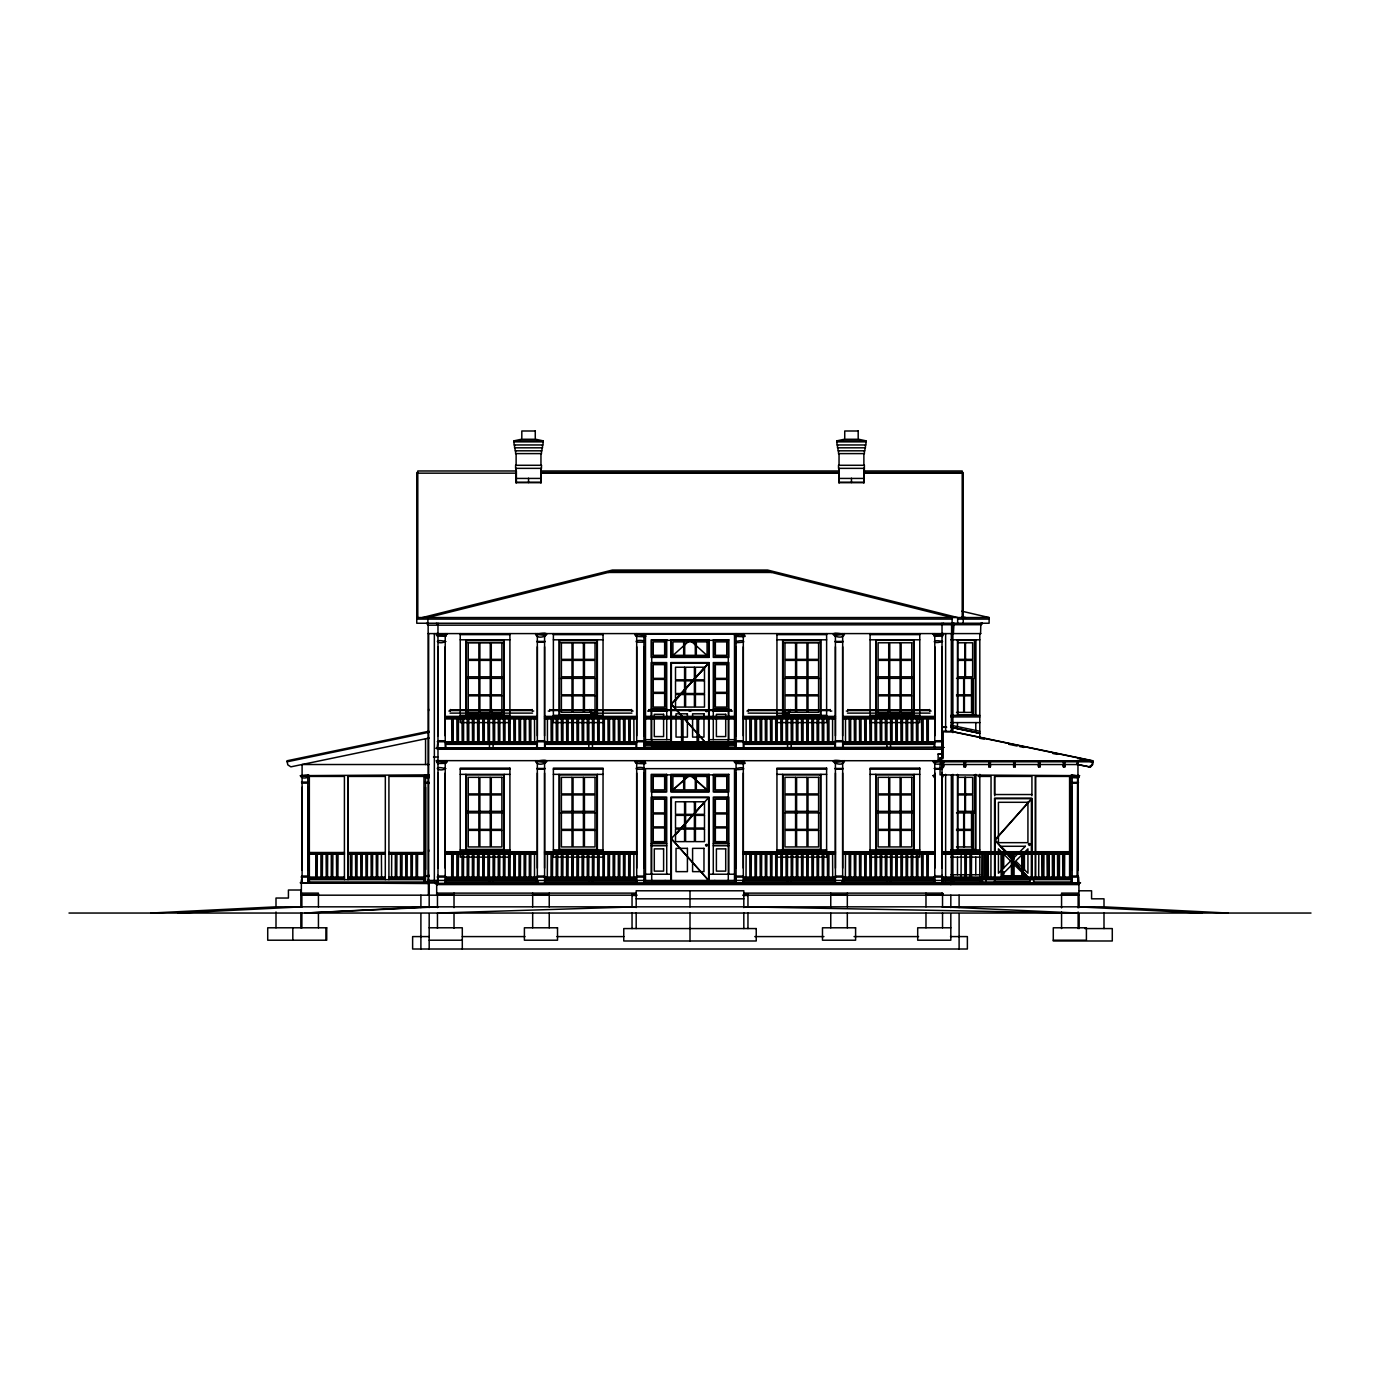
<?xml version="1.0" encoding="UTF-8"?>
<svg xmlns="http://www.w3.org/2000/svg" width="1380" height="1380" viewBox="0 0 1380 1380"><rect width="100%" height="100%" fill="white"/><g stroke="black" fill="none" stroke-linecap="round" stroke-linejoin="round"><path stroke-width="1.5" d="M942.023 761.795L942.023 766.849L943.575 766.849L943.575 760.829M965.552 760.829L965.552 766.849L963.999 766.849L963.999 760.829M990.392 760.829L990.392 766.849L988.839 766.849L988.839 760.829M994.549 881.993L994.549 798.158L1031.809 798.158L1031.809 877.697M994.808 881.993L994.808 798.675L1031.619 798.675L1031.55 879.353M1015.231 764.555L1015.231 766.849L1013.679 766.849L1013.679 760.829M1015.231 766.849L1015.231 760.829M1031.55 877.732L1031.55 798.675L994.721 840.075L1030.205 879.888M1040.072 760.829L1040.072 766.849L1038.519 766.849L1038.519 760.829M1038.519 766.849L1038.519 764.555M1064.912 760.829L1064.912 766.849L1063.359 766.849L1063.359 760.829M307.913 876.041L308.568 882.769L308.568 877.076L301.34 877.076L302.013 876.041L301.34 882.769L301.978 876.041L307.913 876.041L307.792 882.769L307.792 774.87M1071.415 882.769L1072.053 876.041L1071.398 882.769L1072.053 876.041L1077.987 876.041L1077.866 882.769L1077.97 760.639M426.558 623.243L428.145 625.347M437.719 636.473L436.287 634.852M934.398 636.301L942.454 636.111M934.519 636.473L932.966 633.593M934.381 777.751L933.225 775.646M427.886 625.175L981.352 624.709M1076.59 764.227L1090.424 767.056L1092.494 764.865L1092.822 760.76L950.82 731.176M300.512 775.888C319.28 772.507 303.497 781.787 300.581 776.129M436.425 761.415L437.598 763.519L445.602 763.33M535.664 634.369C538.821 642.58 558.797 629.539 535.664 634.369L535.526 633.593M535.664 761.415C538.821 769.626 558.797 756.585 535.664 761.415L535.526 760.639M933.087 761.415C936.244 769.626 956.237 756.585 933.087 761.415L932.966 760.639M1077.78 760.811L1077.021 764.486L1090.424 767.056M446.913 761.898L445.481 763.519M943.834 774.87L942.281 777.751L942.143 776.63M953.77 624.139L953.873 623.243M953.58 624.312L953.321 633.593L953.666 623.243M446.689 762.122L447.034 760.639M942.281 636.473L943.575 634.369M445.516 636.111L447.034 633.593M301.375 877.076L302.013 876.041L302.099 882.769L302.099 764.52L429.18 764.52M437.201 747.46L437.978 740.715L445.257 740.767L445.999 747.46M424.781 882.01L424.781 876.317L429.18 875.282M437.978 875.282L437.201 884.666M736.058 740.715L735.281 747.443M735.281 882.769L736.058 876.041M934.778 875.282L934.001 883.028M934.001 877.076L934.778 876.041L942.057 876.093L942.799 877.076M743.579 642.062C745.045 638.026 724.31 644.184 743.303 642.166M743.579 769.109C745.045 765.072 724.31 771.23 743.303 769.212M1031.619 798.899L995.118 840.075L1030.222 879.664M704.335 667.92L675.665 700.091L705.784 666.488M675.648 834.469L704.18 802.453L675.665 834.641M982.129 624.139L982.388 623.243M671.37 704.266L708.457 745.89L671.37 704.059L708.63 663.09L671.37 663.09L671.37 746.666M671.543 704.059L708.63 663.297M671.37 881.216L671.37 797.64L708.63 797.64L671.37 838.609L708.63 880.44L671.37 838.816M1089.32 767.056L1092.581 764.21M445.223 646.789L445.223 735.799M307.792 787.29L307.792 870.349M302.099 870.349L302.099 787.29M437.978 735.799L437.978 646.789M544.582 646.789L544.582 735.799M445.223 773.059L445.223 868.141M537.337 735.799L537.337 646.789M643.943 646.789L643.943 735.799M425.558 869.573L425.558 787.29M437.978 868.141L437.978 773.059M544.582 773.059L544.582 868.141M636.698 735.799L636.698 646.789M743.303 646.789L743.303 735.799M537.337 868.141L537.337 773.059M643.943 773.059L643.943 868.141M736.058 735.799L736.058 646.789M842.663 646.789L842.663 735.799M636.698 868.141L636.698 773.059M743.303 773.059L743.303 868.141M835.418 735.799L835.418 646.789M942.023 646.789L942.023 735.799M736.058 868.141L736.058 773.059M842.663 773.059L842.663 868.141M934.778 735.799L934.778 646.789M835.418 868.141L835.418 773.059M942.023 773.059L942.023 868.141M934.778 868.141L934.778 773.059M1077.866 787.29L1077.866 870.349M1002.518 874.264L1013.179 863.604L1025.357 875.783L1003.019 875.783M1021.838 854.945L1015.732 861.034L1027.928 873.23L1027.928 848.855L1024.874 851.891M1072.174 870.349L1072.174 787.29M436.822 634.369L437.978 635.352L446.395 634.369M308.827 775.646L307.792 776.63L301.064 775.646M536.182 634.369L544.721 635.352L545.755 634.369M437.978 762.398L436.943 761.415L445.361 762.398L446.395 761.415M645.116 634.369L644.081 635.352L635.542 634.369M536.182 761.415L544.721 762.398L545.755 761.415M734.885 634.369L735.92 635.352L744.458 634.369M645.116 761.415L644.081 762.398L635.542 761.415M843.818 634.369L835.28 635.352L834.245 634.369M734.885 761.415L735.92 762.398L744.458 761.415M933.605 634.369L934.778 635.352L943.178 634.369M980.835 624.226L981.87 623.243M843.818 761.415L835.28 762.398L834.245 761.415M933.605 761.415L934.64 762.398L943.178 761.415M1078.901 775.646L1072.174 776.63L1071.139 775.646M671.37 656.88L690 640.148L708.63 656.88L671.37 656.88L671.37 640.32M644.15 642.114C646.702 639.923 633.782 639.63 636.491 642.114M644.15 769.16C646.702 766.97 633.782 766.676 636.491 769.16M1089.13 766.849L1092.201 764.848L1092.822 761.795L940.073 761.795L940.073 757.672M943.109 624.26L943.61 623.243M942.143 783.426L942.023 782.408M422.349 617.55L612.409 570.043L767.591 570.043L957.651 617.55L957.651 623.243M535.785 439.271L543.03 440.824L543.03 444.964L514.05 444.964L514.05 440.824L521.295 439.271M858.705 439.271L865.95 440.824L865.95 444.964L836.97 444.964L836.97 440.824L844.215 439.271M428.973 731.21L286.954 760.794L287.799 764.848L290.87 766.849L429.18 738.024M287.178 761.795L429.18 732.211M451.691 742.561L453.244 742.561M456.866 742.561L458.419 742.561M462.041 742.561L463.594 742.561M467.216 742.561L468.769 742.561M472.391 742.561L473.944 742.561M477.566 742.561L479.119 742.561M482.741 742.561L484.294 742.561M487.916 742.561L489.469 742.561M493.091 742.561L494.644 742.561M498.266 742.561L499.819 742.561M503.441 742.561L504.994 742.561M508.616 742.561L510.169 742.561M513.791 742.561L515.344 742.561M518.966 742.561L520.519 742.561M524.141 742.561L525.694 742.561M529.316 742.561L530.869 742.561M534.491 742.561L536.044 742.82L534.629 742.837L534.491 718.463M551.051 742.561L552.604 742.561M556.226 742.561L557.779 742.561M561.401 742.561L562.954 742.561M566.576 742.561L568.129 742.561M571.751 742.561L573.304 742.561M576.926 742.561L578.479 742.561M582.101 742.561L583.654 742.561M587.276 742.561L588.829 742.561M592.451 742.561L594.004 742.561M597.626 742.561L599.179 742.561M602.801 742.561L604.354 742.561M607.976 742.561L609.529 742.561M613.151 742.561L614.704 742.561M618.326 742.561L619.879 742.561M623.501 742.561L625.054 742.561M628.676 742.561L630.229 742.561M633.851 742.561L635.404 742.82L633.989 742.837L633.851 718.463M681.461 742.561L683.014 742.561M696.986 742.561L698.539 742.561M708.889 742.82L707.336 742.82L708.889 742.561M749.771 742.561L751.324 742.561M754.946 742.561L756.499 742.561M760.121 742.561L761.674 742.561M765.296 742.561L766.849 742.561M770.471 742.561L772.024 742.561M775.646 742.561L777.199 742.561M780.821 742.561L782.374 742.561M785.996 742.561L787.549 742.561M791.171 742.561L792.724 742.561M796.346 742.561L797.899 742.561M801.521 742.561L803.074 742.561M806.696 742.561L808.249 742.561M811.871 742.561L813.424 742.561M817.046 742.561L818.599 742.561M822.221 742.561L823.774 742.561M827.396 742.561L828.949 742.561M832.571 742.561L834.124 742.82L832.571 742.82L832.571 718.463M849.131 742.561L850.684 742.561M854.306 742.561L855.859 742.561M859.481 742.561L861.034 742.561M864.656 742.561L866.209 742.561M869.831 742.561L871.384 742.561M875.006 742.561L876.559 742.561M880.181 742.561L881.734 742.561M885.356 742.561L886.909 742.561M890.531 742.561L892.084 742.561M895.706 742.561L897.259 742.561M900.881 742.561L902.434 742.561M906.056 742.561L907.609 742.561M911.231 742.561L912.784 742.561M916.406 742.561L917.959 742.561M921.581 742.561L923.134 742.561M926.756 742.561L928.309 742.561M317.176 878.163L317.314 853.789M322.351 878.163L322.489 853.789M327.526 878.163L327.664 853.789M332.701 878.163L332.856 853.789M337.876 878.163L338.031 853.789M351.779 878.163L351.952 853.789M356.954 878.163L357.092 853.789M362.129 878.163L362.267 853.789M367.304 878.163L367.477 853.789M372.479 878.163L372.617 853.789M377.654 878.163L377.792 853.789M391.575 878.163L391.696 853.789M396.75 878.163L396.905 853.789M401.925 878.163L402.08 853.789M407.1 878.163L407.221 853.789M412.275 878.163L412.396 853.789M417.45 878.163L417.605 853.789M447.948 878.163L446.654 878.163M451.691 877.887L453.244 877.887M453.123 878.163L453.244 853.789M456.866 877.887L458.419 877.887M458.298 878.163L458.419 853.789M462.041 877.887L463.594 877.887M463.473 878.163L463.594 853.789M467.216 877.887L468.769 877.887M468.648 878.163L468.769 853.789M472.391 877.887L473.944 877.887M473.823 878.163L473.944 853.789M477.566 877.887L479.119 877.887M478.998 878.163L479.119 853.789M482.741 877.887L484.294 877.887M484.173 878.163L484.294 853.789M487.916 877.887L489.469 877.887M489.348 878.163L489.469 853.789M493.091 877.887L494.644 877.887M494.523 878.163L494.644 853.789M498.266 877.887L499.819 877.887M499.698 878.163L499.819 853.789M503.441 877.887L504.994 877.887M504.873 878.163L504.994 853.789M508.616 877.887L510.169 877.887M510.048 878.163L510.169 853.789M513.791 877.887L515.344 877.887M515.223 878.163L515.344 853.789M518.966 877.887L520.519 877.887M520.398 878.163L520.519 853.789M524.141 877.887L525.694 877.887M525.573 878.163L525.694 853.789M529.316 877.887L530.869 877.887M530.748 878.163L530.869 853.789M534.491 877.887L535.923 878.163M547.308 878.163L547.429 853.789M551.051 877.887L552.604 877.887M552.483 878.163L552.604 853.789M556.226 877.887L557.779 877.887M557.658 878.163L557.779 853.789M561.401 877.887L562.954 877.887M562.833 878.163L562.954 853.789M566.576 877.887L568.129 877.887M568.008 878.163L568.129 853.789M571.751 877.887L573.304 877.887M573.183 878.163L573.304 853.789M576.926 877.887L578.479 877.887M578.358 878.163L578.479 853.789M582.101 877.887L583.654 877.887M583.533 878.163L583.654 853.789M587.276 877.887L588.829 877.887M588.708 878.163L588.829 853.789M592.451 877.887L594.004 877.887M593.883 878.163L594.004 853.789M597.626 877.887L599.179 877.887M599.058 878.163L599.179 853.789M602.801 877.887L604.354 877.887M604.233 878.163L604.354 853.789M607.976 877.887L609.529 877.887M609.408 878.163L609.529 853.789M613.151 877.887L614.704 877.887M614.583 878.163L614.704 853.789M618.326 877.887L619.879 877.887M619.758 878.163L619.879 853.789M623.501 877.887L625.054 877.887M624.933 878.163L625.054 853.789M628.676 877.887L630.229 877.887M630.108 878.163L630.229 853.789M633.851 877.887L635.283 878.163M746.011 878.163L746.149 853.789M749.771 877.887L751.324 877.887M751.186 878.163L751.324 853.789M754.946 877.887L756.499 877.887M756.361 878.163L756.499 853.789M760.121 877.887L761.674 877.887M761.536 878.163L761.674 853.789M765.296 877.887L766.849 877.887M766.711 878.163L766.849 853.789M770.471 877.887L772.024 877.887M771.886 878.163L772.024 853.789M775.646 877.887L777.199 877.887M777.061 878.163L777.199 853.789M780.821 877.887L782.374 877.887M782.236 878.163L782.374 853.789M785.996 877.887L787.549 877.887M787.411 878.163L787.549 853.789M791.171 877.887L792.724 877.887M792.586 878.163L792.724 853.789M796.346 877.887L797.899 877.887M797.761 878.163L797.899 853.789M801.521 877.887L803.074 877.887M802.936 878.163L803.074 853.789M806.696 877.887L808.249 877.887M808.111 878.163L808.249 853.789M811.871 877.887L813.424 877.887M813.286 878.163L813.424 853.789M817.046 877.887L818.599 877.887M818.461 878.163L818.599 853.789M822.221 877.887L823.774 877.887M823.636 878.163L823.774 853.789M827.396 877.887L828.949 877.887M828.811 878.163L828.949 853.789M832.571 877.887L834.124 878.146M845.371 878.163L845.509 853.789M849.131 877.887L850.684 877.887M850.546 878.163L850.684 853.789M854.306 877.887L855.859 877.887M855.721 878.163L855.859 853.789M859.481 877.887L861.034 877.887M860.896 878.163L861.034 853.789M864.656 877.887L866.209 877.887M866.071 878.163L866.209 853.789M869.831 877.887L871.384 877.887M871.246 878.163L871.384 853.789M875.006 877.887L876.559 877.887M876.421 878.163L876.559 853.789M880.181 877.887L881.734 877.887M881.596 878.163L881.734 853.789M885.356 877.887L886.909 877.887M886.771 878.163L886.909 853.789M890.531 877.887L892.084 877.887M891.946 878.163L892.084 853.789M895.706 877.887L897.259 877.887M897.121 878.163L897.259 853.789M900.881 877.887L902.434 877.887M902.296 878.163L902.434 853.789M906.056 877.887L907.609 877.887M907.471 878.163L907.609 853.789M911.231 877.887L912.784 877.887M912.646 878.163L912.784 853.789M916.406 877.887L917.959 877.887M917.821 878.163L917.959 853.789M921.581 877.887L923.134 877.887M922.996 878.163L923.134 853.789M926.756 877.887L928.309 877.887M928.171 878.163L928.309 853.789M933.346 878.163L932.052 878.163M961.049 878.163L961.17 853.789M966.224 878.163L966.345 853.789M971.399 878.163L971.52 853.789M981.749 878.163L981.87 853.789M986.924 878.163L987.045 853.789M1002.449 878.163L1002.57 853.789M1012.799 878.163L1012.92 853.789M1023.149 878.163L1023.27 853.789M1038.674 878.163L1038.795 853.789M1043.849 878.163L1043.97 853.789M1048.559 878.163L1048.697 853.789M1049.024 878.163L1049.145 853.789M1053.734 878.163L1053.872 853.789M1054.199 878.163L1054.32 853.789M1059.374 878.163L1059.495 853.789M1064.549 878.163L1064.67 853.789M151.024 913.043L276.259 906.833L301.099 906.833M177.934 913.043L302.134 906.833M429.18 906.833L304.98 913.043L437.978 906.833M437.978 913.043L636.18 906.833M514.05 440.824L543.03 440.824M836.97 440.824L865.95 440.824M514.05 441.859L543.03 441.859M836.97 441.859L865.95 441.859M864.398 468.355L838.523 468.355L838.523 465.284L864.398 465.284L864.139 482.569L838.781 482.569L838.781 468.389M540.96 470.977L839.04 470.977M863.88 470.977L962.205 470.977L962.205 617.55M417.795 472.529L416.76 472.529L416.76 623.243L989.115 623.243L989.115 617.55L961.929 611.219M541.219 472.529L839.04 472.529M863.88 472.529L963.24 472.529L963.24 623.243M417.795 473.168L516.379 473.168M540.96 473.202L839.04 473.202M863.88 473.202L962.205 473.168M515.861 478.429L541.219 478.429M838.781 478.429L864.139 478.429M516.12 482.362L541.219 482.362M839.04 482.362L863.88 482.362M608.269 572.459L771.731 572.459M416.76 617.55L989.115 617.55M416.76 619.102L952.114 619.102M957.651 619.102L989.115 619.102M951.165 624.226L953.235 624.226M428.145 633.593L980.835 633.593M447.034 634.369L436.166 633.593M844.336 634.369C819.91 629.591 843.18 643.166 844.474 633.593M932.966 634.369L943.834 633.593M460.23 634.627L509.91 634.627M553.38 634.627L603.06 634.627M776.94 634.627L826.62 634.627M870.09 634.627L919.77 634.627M460.23 639.803L509.91 639.803M553.38 639.803L603.06 639.803M776.94 639.803L826.62 639.803M870.09 639.803L919.77 639.803M950.82 639.803L979.8 639.803M956.892 640.32L975.401 640.32L975.401 714.84L957.755 714.84L957.841 640.32M544.582 642.166L537.337 642.166M636.698 642.166L643.943 642.166M835.418 642.166L842.663 642.166M466.44 642.39L503.7 642.39M559.59 642.39L596.85 642.39M783.15 642.39L820.41 642.39M957.634 642.787L972.641 642.787L972.641 659.347L957.634 659.347M651.705 656.88L666.195 656.88L666.195 640.32M728.295 656.88L713.805 656.88L713.805 640.32M957.634 660.382L972.641 660.382L972.641 676.804L957.634 676.804M651.705 663.09L666.195 663.09L666.195 708.63L651.705 708.63M728.295 663.09L713.805 663.09L713.805 708.63L728.295 708.63M466.44 676.804L503.7 676.804M876.3 676.804L913.56 676.804M466.44 678.356L503.7 678.356M559.59 678.356L596.85 678.356M783.15 678.356L820.41 678.356M876.3 678.356L913.56 678.356M956.53 678.356L974.47 678.356L974.47 640.32M956.53 694.795L971.537 694.795L971.537 678.356M956.53 695.831L971.537 695.831L971.537 712.391L956.53 712.391M428.663 709.148L428.663 710.7M651.188 709.148L666.713 709.148M713.288 709.148L728.812 709.148M450.398 709.751L532.163 709.751M549.758 709.751L631.523 709.751M649.118 709.751L730.883 709.751M748.477 709.751L830.243 709.751M847.838 709.751L929.602 709.751M450.398 710.528L532.163 710.528M549.758 710.528L631.523 710.528M649.118 710.528L730.883 710.528M748.477 710.528L830.243 710.528M847.838 710.528L929.602 710.528M448.88 711.045L450.122 711.045M490.659 711.045L491.901 711.045M532.439 711.045L533.698 711.045M548.222 711.045L549.482 711.045M590.019 711.045L591.261 711.045M631.798 711.045L633.058 711.045M647.582 711.045L648.841 711.045M689.379 711.045L690.621 711.045M731.159 711.045L732.418 711.045M746.942 711.045L748.202 711.045M788.739 711.045L789.981 711.045M830.519 711.045L831.778 711.045M846.302 711.045L847.562 711.045M888.099 711.045L889.341 711.045M929.878 711.045L931.12 711.045M651.188 711.218L666.713 711.218M713.288 711.218L728.812 711.218M590.64 713.201L631.902 713.115M789.36 713.253L748.098 713.115M460.23 715.358L509.91 715.358M553.38 715.358L603.06 715.358M776.94 715.358L826.62 715.358M870.09 715.358L919.77 715.358M950.82 715.358L979.8 715.358M445.223 716.393L537.337 716.393M544.582 716.393L636.698 716.393M643.943 716.393L736.058 716.393M743.303 716.393L835.418 716.393M842.663 716.393L934.778 716.393M448.327 716.738L450.656 716.738M490.124 716.738L492.453 716.738M531.904 716.738L534.232 716.738M547.688 716.738L550.016 716.738M589.484 716.738L591.813 716.738M631.264 716.738L633.593 716.738M647.048 716.738L649.376 716.738M688.844 716.738L691.156 716.738M730.624 716.738L732.952 716.738M746.408 716.738L748.736 716.738M788.187 716.738L790.516 716.738M829.984 716.738L832.312 716.738M845.768 716.738L848.096 716.738M887.547 716.738L889.876 716.738M929.344 716.738L931.673 716.738M445.223 716.91L537.337 716.91M544.582 716.91L636.698 716.91M643.943 716.91L736.058 716.91M743.303 716.91L835.418 716.91M842.663 716.91L934.778 716.91M950.82 716.91L979.8 716.91M445.223 717.169L537.337 717.169M544.582 717.169L636.698 717.169M643.943 717.169L736.058 717.169M743.303 717.169L835.418 717.169M842.663 717.169L934.778 717.169M445.223 718.463L537.337 718.463M544.582 718.463L636.698 718.463M643.943 718.463L736.058 718.463M743.303 718.463L835.418 718.463M842.663 718.463L934.778 718.463M445.223 718.721L537.337 718.721M544.582 718.721L636.698 718.721M643.943 718.721L736.058 718.721M743.303 718.721L835.418 718.721M842.663 718.721L934.778 718.721M603.06 722.602L553.38 722.602L553.38 633.593M950.82 722.602L979.921 722.602M946.542 727.036L942.281 727.036L942.281 758.017M942.281 727.295L946.542 727.295M942.23 731.176L946.542 731.176M953.856 731.814L943.178 731.814L943.178 758.224L940.073 758.017M645.495 739.68L670.852 739.68M709.148 739.68L734.505 739.68M643.977 740.767L636.663 740.767L635.921 747.443M736.023 740.767L743.337 740.767L744.079 747.443M437.201 741.75L942.799 741.75L942.799 747.443M746.149 742.561L744.596 742.82L746.149 742.82L746.149 718.463M845.509 742.561L843.956 742.82L845.509 742.82L845.509 718.463M445.999 743.044L536.561 743.044M545.359 743.044L635.921 743.044M644.719 743.044L735.281 743.044M744.079 743.044L834.641 743.044M843.439 743.044L934.001 743.044M445.999 744.338L536.561 744.338M545.359 744.338L635.921 744.338M644.719 744.338L735.281 744.338M744.079 744.338L834.641 744.338M843.439 744.338L934.001 744.338M942.023 749.254L437.201 749.254L437.201 748.219M942.281 753.877L938.141 753.877L938.141 760.639M938.141 754.136L942.281 754.136M433.493 757.016L437.805 757.016M1092.822 760.76L436.166 760.639L447.034 761.415M844.336 761.415C819.91 756.637 843.18 770.213 844.474 760.639M1078.108 764.555L940.073 764.52L940.073 774.87L1079.678 775.646M942.023 764.831L943.575 764.831L943.575 766.849M1015.231 764.831L1013.679 764.831L1013.679 766.849M1038.519 764.848L1040.072 764.848L1040.072 766.849M544.582 769.212L537.337 769.212M460.23 769.178L509.91 769.178M553.38 769.178L603.06 769.178M636.698 769.212L643.943 769.212M776.94 769.178L826.62 769.178M835.418 769.212L842.663 769.212M870.09 769.178L919.77 769.178M934.778 769.212L942.023 769.212M460.23 774.352L509.91 774.352M553.38 774.352L603.06 774.352M776.94 774.352L826.62 774.352M870.09 774.352L919.77 774.352M429.18 774.87L300.288 775.646M934.778 774.87L932.966 775.646L934.778 775.646M429.18 775.646C419.934 773.421 425.178 779.286 429.18 777.751M348.036 879.664L348.036 776.423L385.331 776.423L385.296 879.664M978.213 776.423L991.047 776.423L990.926 878.888L986.683 878.888M429.18 776.63L424.523 775.646M957.634 777.337L972.641 777.337L972.641 793.897L957.634 793.897M301.495 782.098L308.447 782.098M429.18 782.408L424.919 782.408L429.18 783.443M934.778 782.408L934.778 783.443M302.134 783.133L307.844 783.133L308.482 782.098M1072.174 783.133L1077.901 783.133M651.705 791.43L666.195 791.43L666.195 774.87M728.295 791.43L713.805 791.43L713.805 774.87M1031.809 794.535L994.549 794.535L994.549 776.423L1031.93 776.423L1031.93 795.794M957.634 794.932L972.641 794.932L972.641 811.354L957.634 811.354M651.705 797.64L666.195 797.64L666.195 843.18L651.705 843.18M728.295 797.64L713.805 797.64L713.805 843.18L728.295 843.18M466.44 811.354L503.7 811.354M876.3 811.354L913.56 811.354M466.44 812.906L503.7 812.906M559.59 812.906L596.85 812.906M783.15 812.906L820.41 812.906M876.3 812.906L913.56 812.906M956.53 812.906L974.47 812.906L974.47 774.87M956.53 829.346L971.537 829.346L971.537 812.906M956.53 830.38L971.537 830.38L971.537 846.941L956.53 846.941M651.188 843.698L666.713 843.698M713.288 843.698L728.812 843.698M651.188 845.768L666.713 845.768M713.288 845.768L728.812 845.768M428.663 849.908L428.663 851.46M460.23 849.908L509.91 849.908M553.38 849.908L603.06 849.908M776.94 849.908L826.62 849.908M870.09 849.908L919.77 849.908M950.82 849.908L979.8 849.908M460.23 851.46L509.91 851.46M553.38 851.46L603.06 851.46M776.94 851.46L826.62 851.46M870.09 851.46L919.77 851.46M950.82 851.46L979.8 851.46L979.8 774.352M445.223 851.719L537.337 851.719M544.582 851.719L636.698 851.719M743.303 851.719L835.418 851.719M842.663 851.719L934.778 851.719M942.023 851.719L1072.174 851.719M445.223 852.236L537.337 852.236M544.582 852.236L636.698 852.236M743.303 852.236L835.418 852.236M842.663 852.236L934.778 852.236M942.023 852.236L1072.174 852.236M309.344 852.495L344.448 852.495M348.036 852.495L385.331 852.495M388.919 852.495L424.005 852.495M445.223 852.495L537.337 852.495M544.582 852.495L636.698 852.495M743.303 852.495L835.418 852.495M842.663 852.495L934.778 852.495M942.023 852.495L1072.174 852.495M309.344 853.789L344.448 853.789M348.036 853.789L385.331 853.789M388.919 853.789L424.005 853.789M445.223 853.789L537.337 853.789M544.582 853.789L636.698 853.789M743.303 853.789L835.418 853.789M842.663 853.789L934.778 853.789M942.023 853.789L1072.174 853.789M309.344 854.048L344.448 854.048M348.036 854.048L385.331 854.048M388.919 854.048L424.005 854.048M445.223 854.048L537.337 854.048M544.582 854.048L636.698 854.048M743.303 854.048L835.418 854.048M842.663 854.048L934.778 854.048M942.023 854.048L1072.174 854.048M603.06 857.153L553.38 857.153L553.38 768.143L603.06 768.143L602.939 878.163M950.82 857.153L979.921 857.153M645.495 874.23L670.852 874.23M709.148 874.23L734.505 874.23M950.82 874.748L979.8 874.748M643.977 876.093L636.663 876.093L635.921 882.769M736.023 876.093L743.337 876.093L744.079 882.769M424.781 876.317L429.18 876.317M1077.09 876.3L1077.608 774.87M309.344 877.076L344.448 877.076M348.036 877.076L385.331 877.076M388.919 877.076L424.005 877.076M644.719 882.769L644.719 877.076L437.201 877.076L437.978 876.041L445.257 876.093L445.999 877.076M735.281 877.076L1078.642 877.076L1078.642 882.769L1077.987 876.041M309.344 878.111L344.448 878.111M348.036 878.111L385.331 878.111M388.919 878.111L424.005 878.111M746.149 877.887L744.717 878.163M845.509 877.887L844.077 878.163M942.799 877.852L1071.398 877.852M309.344 878.37L344.413 878.37M385.296 878.37L348.036 878.37L348.071 776.423M388.919 878.37L423.971 878.37M445.999 878.37L536.561 878.37M545.359 878.37L635.921 878.37M744.079 878.37L834.641 878.37M843.439 878.37L934.001 878.37M942.799 878.37L1071.398 878.37M978.213 878.888L982.698 878.888M309.344 879.664L423.971 879.664M445.999 879.664L536.561 879.664M545.359 879.664L635.921 879.664M744.079 879.664L834.641 879.664M843.439 879.664L934.001 879.664M942.799 879.664L1071.398 879.664M1029.515 881.475L994.808 881.475L994.808 798.675M307.792 881.993L437.978 882.01M445.223 882.01L538.39 881.993M544.841 881.993L637.232 881.993M643.667 881.993L736.334 881.993M742.768 881.993L835.159 881.993M841.61 881.993L934.778 882.01M942.023 882.01L1029.359 881.993M1033.637 881.993L1072.174 881.993M429.18 882.769L300.202 882.769L429.18 883.545M428.404 883.028L437.201 883.028M436.684 884.58L1078.901 884.58M1079.16 890.79L1091.58 890.79L1091.58 898.811L1104 898.811L1104 906.833M635.835 893.119L437.46 893.119L437.46 907.609M743.648 893.119L942.54 893.119L942.54 906.833M636.18 893.895L632.04 893.895L632.04 906.833M743.82 893.895L747.96 893.895L747.96 906.833L301.875 906.833L301.875 893.119L318.435 893.119L318.435 906.833M942.023 893.895L943.316 893.895M301.875 894.671L318.435 894.671M437.46 894.671L454.02 894.671M532.68 894.671L549.24 894.671M830.76 894.671L847.32 894.671M925.98 894.671L942.54 894.671M1061.565 894.671L1078.125 894.671M637.111 895.189L301.358 895.189L301.358 883.545M742.699 895.189L1078.901 895.189M632.04 895.448L636.18 895.448M743.82 895.448L747.96 895.448M636.18 898.811L743.82 898.811M748.27 906.833L1078.125 906.833M1078.901 906.833L1103.741 906.833L1227.941 913.043M69 913.043L1311 913.043M429.18 927.791L462.3 927.791L462.3 949.009M950.82 927.791L917.7 927.791L917.7 940.211L950.82 940.211L950.82 913.819M1084.887 928.567L1112.28 928.567L1112.28 940.988L1053.285 940.988L1053.285 927.791L1086.405 927.791L1086.405 940.211L1053.285 940.211M429.18 936.589L412.62 936.589L412.62 949.009L967.38 949.009L967.38 936.589L950.492 936.589M462.3 936.589L524.986 936.589M556.934 936.589L623.915 936.589M754.791 936.589L823.929 936.589M854.048 936.589L918.562 936.589M429.18 940.211L462.3 940.211M743.82 906.833L1077.866 913.043L942.023 906.833M1077.866 906.833L1202.066 913.043M1092.822 761.915L1085.922 760.587M547.429 742.561L545.876 742.82L547.429 742.82L547.429 718.463M1063.255 878.163L1063.118 853.789M1062.79 878.163L1062.669 853.789M1057.615 878.163L1057.494 853.789M1058.081 878.163L1057.942 853.789M1052.906 878.163L1052.767 853.789M1052.44 878.163L1052.319 853.789M1047.265 878.163L1047.144 853.789M1047.731 878.163L1047.592 853.789M1042.555 878.163L1042.418 853.789M1042.09 878.163L1041.969 853.789M1021.856 878.163L1021.717 853.789M1011.506 878.163L1011.367 853.789M1001.156 878.163L1001.017 853.789M988.408 878.163L988.27 853.789M985.631 878.163L985.492 853.789M970.106 878.163L969.967 853.789M964.931 878.163L964.793 853.789M926.877 878.163L926.756 853.789M921.702 878.163L921.581 853.789M916.527 878.163L916.406 853.789M911.352 878.163L911.231 853.789M906.177 878.163L906.056 853.789M901.002 878.163L900.881 853.789M895.827 878.163L895.706 853.789M890.652 878.163L890.531 853.789M885.477 878.163L885.356 853.789M880.302 878.163L880.181 853.789M875.127 878.163L875.006 853.789M869.952 878.163L869.831 853.789M864.777 878.163L864.656 853.789M859.602 878.163L859.481 853.789M854.427 878.163L854.306 853.789M849.252 878.163L849.131 853.789M832.692 878.163L832.571 853.789M827.517 878.163L827.396 853.789M822.342 878.163L822.221 853.789M817.167 878.163L817.046 853.789M811.992 878.163L811.871 853.789M806.817 878.163L806.696 853.789M801.642 878.163L801.521 853.789M796.467 878.163L796.346 853.789M791.292 878.163L791.171 853.789M786.117 878.163L785.996 853.789M780.942 878.163L780.821 853.789M775.767 878.163L775.646 853.789M770.592 878.163L770.471 853.789M765.417 878.163L765.296 853.789M760.242 878.163L760.121 853.789M755.067 878.163L754.946 853.789M749.892 878.163L749.771 853.789M633.851 878.146L633.851 853.789M628.676 878.146L628.676 853.789M623.501 878.146L623.501 853.789M618.326 878.146L618.326 853.789M613.151 878.146L613.151 853.789M607.976 878.146L607.976 853.789M597.626 878.146L597.626 853.789M592.451 878.146L592.451 853.789M587.276 878.146L587.276 853.789M582.101 878.146L582.101 853.789M576.926 878.146L576.926 853.789M571.751 878.146L571.751 853.789M566.576 878.146L566.576 853.789M561.401 878.146L561.401 853.789M556.226 878.146L556.226 853.789M551.051 878.146L551.051 853.789M547.429 877.887L546.014 878.163M534.491 878.146L534.491 853.789M529.316 878.146L529.316 853.789M524.141 878.146L524.141 853.789M518.966 878.146L518.966 853.789M513.791 878.146L513.791 853.789M508.616 878.146L508.616 853.789M503.441 878.146L503.441 853.789M498.266 878.146L498.266 853.789M493.091 878.146L493.091 853.789M487.916 878.146L487.916 853.789M482.741 878.146L482.741 853.789M477.566 878.146L477.566 853.789M472.391 878.146L472.391 853.789M467.216 878.146L467.216 853.789M462.041 878.146L462.041 853.789M456.866 878.146L456.866 853.789M451.691 878.146L451.691 853.789M416.156 878.163L416.018 853.789M410.998 878.163L410.878 853.789M405.824 878.163L405.668 853.789M400.493 878.146L400.493 853.789M395.318 878.146L395.318 853.789M381.57 878.163L381.415 853.789M376.395 878.163L376.274 853.789M371.22 878.163L371.065 853.789M366.045 878.163L365.89 853.789M360.87 878.163L360.715 853.789M355.695 878.163L355.54 853.789M350.52 878.163L350.365 853.789M336.616 878.163L336.461 853.789M331.286 878.146L331.286 853.789M326.267 878.163L326.111 853.789M320.936 878.146L320.936 853.789M315.761 878.146L315.779 853.789M961.791 616.739L965.793 617.55M950.82 725.225L979.8 731.245M950.82 727.036L979.8 733.073M950.82 727.295L979.8 733.332L952.89 727.726M952.821 731.814L1091.787 760.76M980.007 738.3L984.233 739.18M1008.694 744.269L1017.112 746.028M1019.613 746.545L1023.908 747.443M1052.871 753.48L1057.132 754.36M1079.281 758.983L1083.542 759.863M436.891 624.26L436.391 623.243M933.605 775.646L934.778 776.63M942.799 741.75L942.023 740.715L934.743 740.767L934.001 747.46M942.023 875.282L942.799 882.769M643.943 740.715L644.719 747.443M643.943 876.041L644.719 877.076M445.223 875.282L445.999 883.028M437.546 636.111L445.602 636.301M952.114 625.347L953.442 623.243M445.481 636.473L446.068 635.438M1072.053 876.041L1072.174 882.769L1072.174 774.87M1104 912.767L1104 928.567M1078.901 883.545L1079.16 907.591M1079.16 913.888L1079.16 928.567M1078.505 782.391L1071.518 782.391M1078.125 907.867L1078.125 893.119L1061.565 893.119L1061.565 907.867M1078.125 912.008L1078.125 928.567M1077.97 757.672L1077.97 758.707M1070.621 852.495L1070.621 776.423L1035.431 776.423L1035.431 852.495M1070.621 854.048L1070.621 878.888L1035.431 878.888L1035.431 854.048M1069.586 776.423L1069.586 852.495M1069.586 854.048L1069.586 878.888M1064.912 766.849L1064.912 764.848L1063.359 764.848L1063.359 766.849M1061.565 912.008L1061.565 928.567M1059.047 853.789L1059.047 878.146M1035.552 776.423L1035.552 878.37M1033.62 879.664L1033.62 882.769M1029.998 879.664L1029.998 882.769M1024.426 853.789L1024.426 870.021M1024.426 873.868L1024.426 877.887M1014.076 853.789L1014.076 859.809M1014.076 863.828L1014.076 877.887M1012.523 853.789L1012.523 859.809M1012.523 863.828L1012.523 877.887M1003.726 853.789L1003.726 868.003M1003.726 871.867L1003.726 877.887M994.67 776.423L994.67 795.794M990.392 766.849L990.392 764.831L988.839 764.831L988.839 766.849M986.01 879.664L986.01 882.769M984.647 853.789L984.647 878.146M983.095 853.789L983.095 878.146M982.388 879.664L982.388 882.769M981.352 881.993L981.352 880.44L427.628 880.44L427.628 881.993M980.835 623.243L980.576 633.593M979.8 633.541L979.8 738.231M979.8 853.358L979.8 880.44M975.781 639.803L975.781 715.358M975.781 722.602L975.781 730.417M975.781 774.352L975.781 849.908M975.781 857.153L975.781 874.748M975.401 774.87L975.401 849.39L957.755 849.39L957.841 774.87M973.366 678.926L973.366 714.84M973.366 811.354L973.366 849.39M972.262 678.926L972.262 714.84M972.262 811.354L972.262 849.39M965.5 642.787L965.5 659.347M965.5 660.382L965.5 676.804M965.552 766.849L965.552 764.831L963.999 764.831L963.999 766.849M965.5 777.337L965.5 793.897M965.5 794.932L965.5 811.354M964.775 642.787L964.775 659.347M964.775 660.382L964.775 676.804M964.775 777.337L964.775 793.897M964.775 794.932L964.775 811.354M964.396 678.356L964.396 694.795M964.396 695.831L964.396 712.391M964.396 812.906L964.396 829.346M964.396 830.38L964.396 846.941M963.671 678.356L963.671 694.795M963.671 695.831L963.671 712.391M963.671 812.906L963.671 829.346M963.671 830.38L963.671 846.941M959.1 895.189L959.1 907.609M959.1 913.819L959.1 949.009M957.478 639.803L957.478 715.358M957.478 722.602L957.478 726.622M957.478 774.352L957.478 849.908M957.478 857.153L957.478 874.748M953.528 880.44L953.528 881.993M952.89 633.541L952.89 732.642M952.89 774.352L952.89 851.46M952.89 853.358L952.89 884.218M952.114 623.243L952.114 617.55L767.194 571.32L612.806 571.32L427.886 617.55L427.886 623.243M952.373 880.44L952.373 881.993M951.855 623.243L951.855 731.4L945.645 731.4L945.645 633.593M951.855 775.457L951.855 880.44M951.596 623.243L951.596 633.593M951.338 633.593L951.338 731.4M951.338 775.457L951.338 880.44M950.82 880.44L950.82 884.666M950.82 895.189L950.82 907.609M945.645 774.352L945.645 880.44M942.661 768.47L934.122 768.47M942.54 913.129L942.54 927.791M942.143 635.352L942.143 636.473M942.143 762.398L942.143 763.519M942.023 623.243L942.023 747.443M942.023 748.219L942.023 758.741M942.023 762.709L942.023 882.769M942.023 893.119L942.023 895.189M941.108 758.224L941.108 760.76M934.778 633.593L934.778 748.219M934.778 760.587L934.778 882.769M929.982 713.115L847.458 713.115M929.602 709.51L929.602 710.752M928.309 718.463L928.309 742.82L926.877 742.837L926.756 718.463M925.98 893.119L925.98 906.833M925.98 913.129L925.98 927.791M923.134 718.463L923.134 742.82L921.702 742.837L921.581 718.463M919.77 633.593L919.77 722.602L870.09 722.602L870.09 633.593M917.959 718.463L917.959 742.82L916.527 742.837L916.406 718.463M914.077 639.803L914.077 715.358M914.077 774.352L914.077 849.908M912.784 718.463L912.784 742.82L911.352 742.837L911.231 718.463M911.749 676.804L911.749 660.382L901.14 660.382L901.14 676.804M911.749 678.356L911.749 694.795L901.14 694.795L901.14 678.356M911.749 811.354L911.749 794.932L901.14 794.932L901.14 811.354M911.749 812.906L911.749 829.346L901.14 829.346L901.14 812.906M907.609 718.463L907.609 742.82L906.177 742.837L906.056 718.463M902.434 718.463L902.434 742.82L901.002 742.837L900.881 718.463M900.105 676.804L900.105 660.382L889.755 660.382L889.755 676.804M900.105 678.356L900.105 694.795L889.755 694.795L889.755 678.356M900.105 811.354L900.105 794.932L889.755 794.932L889.755 811.354M900.105 812.906L900.105 829.346L889.755 829.346L889.755 812.906M897.259 718.463L897.259 742.82L895.827 742.837L895.706 718.463M892.084 718.463L892.084 742.82L890.652 742.837L890.531 718.463M890.531 744.338L890.531 747.443M890.531 879.664L890.531 882.769M888.72 676.804L888.72 660.382L878.111 660.382L878.111 676.804M888.72 678.356L888.72 694.795L878.111 694.795L878.111 678.356M888.72 811.354L888.72 794.932L878.111 794.932L878.111 811.354M888.72 812.906L888.72 829.346L878.111 829.346L878.111 812.906M887.685 709.51L887.685 710.752M886.909 718.463L886.909 742.82L885.477 742.837L885.356 718.463M886.909 744.338L886.909 747.443M886.909 879.664L886.909 882.769M881.734 718.463L881.734 742.82L880.302 742.837L880.181 718.463M876.559 718.463L876.559 742.82L875.127 742.837L875.006 718.463M875.783 639.803L875.783 715.358M875.783 774.352L875.783 849.908M871.384 718.463L871.384 742.82L869.952 742.837L869.831 718.463M866.209 718.463L866.209 742.82L864.777 742.837L864.656 718.463M865.433 444.964L865.433 447.81L837.488 447.81L837.488 444.964M864.915 447.81L864.915 450.811L838.005 450.811L838.005 447.81M864.398 450.811L864.398 453.606L838.523 453.606L838.523 450.811M863.88 453.606L863.88 465.284M863.88 468.355L863.88 483M861.034 718.463L861.034 742.82L859.602 742.837L859.481 718.463M855.859 718.463L855.859 742.82L854.427 742.837L854.306 718.463M851.46 478.222L851.46 482.569M850.684 718.463L850.684 742.82L849.252 742.837L849.131 718.463M847.838 709.51L847.838 710.752M847.32 893.119L847.32 906.833M847.32 913.129L847.32 927.791M843.439 747.443L842.663 740.715L835.383 740.767L834.641 747.443M843.439 882.769L842.663 876.041L835.383 876.093L834.641 882.769M843.301 641.424L834.762 641.424M843.301 768.47L834.762 768.47M842.663 633.593L842.663 747.443M842.663 760.639L842.663 882.769M839.04 453.606L839.04 465.284M839.04 468.355L839.04 483M835.418 633.593L835.418 747.443M835.418 760.639L835.418 882.769M835.28 635.352L835.28 636.473M835.28 762.398L835.28 763.519M830.76 893.119L830.76 906.833M830.76 913.129L830.76 927.791M830.243 709.51L830.243 710.752M828.949 718.463L828.949 742.82L827.517 742.837L827.396 718.463M826.62 633.593L826.62 722.602L776.94 722.602L776.94 633.593M823.774 718.463L823.774 742.82L822.342 742.837L822.221 718.463M820.928 639.803L820.928 715.358M820.928 774.352L820.928 849.908M818.599 678.356L818.599 694.795L807.99 694.795L807.99 678.356M818.599 718.463L818.599 742.82L817.167 742.837L817.046 718.463M818.599 812.906L818.599 829.346L807.99 829.346L807.99 812.906M813.424 718.463L813.424 742.82L811.992 742.837L811.871 718.463M808.249 718.463L808.249 742.82L806.817 742.837L806.696 718.463M807.99 676.804L807.99 660.382L818.599 660.382L818.599 676.804L784.961 676.804L784.961 660.382L795.57 660.382L795.57 676.804M807.99 811.354L807.99 794.932L818.599 794.932L818.599 811.354L784.961 811.354L784.961 794.932L795.57 794.932L795.57 811.354M806.955 676.804L806.955 660.382L796.605 660.382L796.605 676.804M806.955 678.356L806.955 694.795L796.605 694.795L796.605 678.356M806.955 811.354L806.955 794.932L796.605 794.932L796.605 811.354M806.955 812.906L806.955 829.346L796.605 829.346L796.605 812.906M803.074 718.463L803.074 742.82L801.642 742.837L801.521 718.463M797.899 718.463L797.899 742.82L796.467 742.837L796.346 718.463M795.57 678.356L795.57 694.795L784.961 694.795L784.961 678.356M795.57 812.906L795.57 829.346L784.961 829.346L784.961 812.906M792.724 718.463L792.724 742.82L791.292 742.837L791.171 718.463M791.171 744.338L791.171 747.443M791.171 879.664L791.171 882.769M790.395 709.51L790.395 710.752M788.325 709.51L788.325 710.752M787.549 718.463L787.549 742.82L786.117 742.837L785.996 718.463M787.549 744.338L787.549 747.443M787.549 879.664L787.549 882.769M782.633 639.803L782.633 715.358M782.633 774.352L782.633 849.908M782.374 718.463L782.374 742.82L780.942 742.837L780.821 718.463M777.199 718.463L777.199 742.82L775.767 742.837L775.646 718.463M772.024 718.463L772.024 742.82L770.592 742.837L770.471 718.463M766.849 718.463L766.849 742.82L765.417 742.837L765.296 718.463M761.674 718.463L761.674 742.82L760.242 742.837L760.121 718.463M756.499 718.463L756.499 742.82L755.067 742.837L754.946 718.463M751.324 718.463L751.324 742.82L749.892 742.837L749.771 718.463M748.477 709.51L748.477 710.752M747.96 912.767L747.96 928.567M743.82 907.591L743.82 890.79L636.18 890.79L636.18 907.591M743.82 912.767L743.82 928.567M743.423 635.352L743.423 636.473M743.423 762.398L743.423 763.519M743.303 633.593L743.303 747.443M743.303 760.639L743.303 882.769M736.058 633.593L736.058 747.443M736.058 760.639L736.058 882.769M734.505 880.44L734.505 768.66L645.495 768.66L645.495 880.44M730.883 709.51L730.883 710.752M728.812 739.68L728.812 662.573L713.288 662.573L713.288 739.68M728.812 874.23L728.812 797.123L713.288 797.123L713.288 874.23M714.84 745.89L714.84 747.443M714.84 880.44L714.84 882.769M709.148 745.89L709.148 662.573L670.852 662.573L670.852 745.89M709.148 880.44L709.148 797.123L670.852 797.123L670.852 880.44M708.63 640.32L708.63 656.88M708.63 663.09L708.63 746.666M708.63 774.87L708.63 791.43L671.37 791.43L671.37 774.87M708.63 797.64L708.63 881.216M698.539 718.463L698.539 742.82L697.107 742.837L696.986 718.463M691.811 744.338L691.811 747.443M691.035 709.51L691.035 710.752M690 890.79L690 906.833M690 912.767L690 940.988M688.965 709.51L688.965 710.752M688.189 744.338L688.189 747.443M683.014 718.463L683.014 742.82L681.599 742.837L681.461 718.463M666.713 739.68L666.713 662.573L651.188 662.573L651.188 739.68M666.713 874.23L666.713 797.123L651.188 797.123L651.188 874.23M665.16 745.89L665.16 747.443M665.16 880.44L665.16 882.769M649.118 709.51L649.118 710.752M643.943 633.593L643.943 747.443M643.943 760.639L643.943 882.769M636.698 633.593L636.698 747.443M636.698 760.639L636.698 882.769M636.18 912.767L636.18 928.567M632.04 912.767L632.04 928.567M631.523 709.51L631.523 710.752M630.229 718.463L630.229 742.82L628.814 742.837L628.676 718.463M625.054 718.463L625.054 742.82L623.639 742.837L623.501 718.463M619.879 718.463L619.879 742.82L618.464 742.837L618.326 718.463M614.704 718.463L614.704 742.82L613.289 742.837L613.151 718.463M609.529 718.463L609.529 742.82L608.114 742.837L607.976 718.463M604.354 718.463L604.354 742.82L602.939 742.837L603.06 633.593M599.179 718.463L599.179 742.82L597.764 742.837L597.626 718.463M597.368 639.803L597.368 715.358M597.368 774.352L597.368 849.908M595.039 678.356L595.039 694.795L584.43 694.795L584.43 678.356M595.039 812.906L595.039 829.346L584.43 829.346L584.43 812.906M594.004 718.463L594.004 742.82L592.589 742.837L592.451 718.463M592.451 744.338L592.451 747.443M592.451 879.664L592.451 882.769M591.675 709.51L591.675 710.752M589.605 709.51L589.605 710.752M588.829 718.463L588.829 742.82L587.414 742.837L587.276 718.463M588.829 744.338L588.829 747.443M588.829 879.664L588.829 882.769M584.43 676.804L584.43 660.382L595.039 660.382L595.039 676.804L561.401 676.804L561.401 660.382L572.01 660.382L572.01 676.804M584.43 811.354L584.43 794.932L595.039 794.932L595.039 811.354L561.401 811.354L561.401 794.932L572.01 794.932L572.01 811.354M583.654 718.463L583.654 742.82L582.239 742.837L582.101 718.463M583.395 676.804L583.395 660.382L573.045 660.382L573.045 676.804M583.395 678.356L583.395 694.795L573.045 694.795L573.045 678.356M583.395 811.354L583.395 794.932L573.045 794.932L573.045 811.354M583.395 812.906L583.395 829.346L573.045 829.346L573.045 812.906M578.479 718.463L578.479 742.82L577.064 742.837L576.926 718.463M573.304 718.463L573.304 742.82L571.889 742.837L571.751 718.463M572.01 678.356L572.01 694.795L561.401 694.795L561.401 678.356M572.01 812.906L572.01 829.346L561.401 829.346L561.401 812.906M568.129 718.463L568.129 742.82L566.714 742.837L566.576 718.463M562.954 718.463L562.954 742.82L561.539 742.837L561.401 718.463M559.073 639.803L559.073 715.358M559.073 774.352L559.073 849.908M557.779 718.463L557.779 742.82L556.364 742.837L556.226 718.463M552.604 718.463L552.604 742.82L551.189 742.837L551.051 718.463M549.758 709.51L549.758 710.752M549.24 893.119L549.24 906.833M549.24 913.129L549.24 927.791M545.359 747.443L544.582 740.715L537.303 740.767L536.561 747.443M545.359 882.769L544.582 876.041L537.303 876.093L536.561 882.769M545.238 641.424L536.699 641.424M545.238 768.47L536.699 768.47M544.721 635.352L544.721 636.473M544.721 762.398L544.721 763.519M544.582 633.593L544.582 747.443M544.582 760.639L544.582 882.769M542.513 444.964L542.513 447.81L514.567 447.81L514.567 444.964M541.995 447.81L541.995 450.811L515.085 450.811L515.085 447.81M541.477 450.811L541.477 453.606L515.602 453.606L515.602 450.811M541.219 468.389L541.219 482.569L515.861 482.569L515.861 468.389M540.96 453.606L540.96 465.284M540.96 468.355L540.96 483M537.337 633.593L537.337 747.443M537.337 760.639L537.337 882.769M537.217 635.352L537.217 636.473M537.217 762.398L537.217 763.519M532.68 893.119L532.68 906.833M532.68 913.129L532.68 927.791M532.542 713.115L450.018 713.115M532.163 709.51L532.163 710.752M530.869 718.463L530.869 742.82L529.454 742.837L529.316 718.463M528.54 478.222L528.54 482.569M525.694 718.463L525.694 742.82L524.279 742.837L524.141 718.463M520.519 718.463L520.519 742.82L519.104 742.837L518.966 718.463M516.379 482.362L516.379 470.977L417.795 470.977L417.795 617.55M516.12 453.606L516.12 465.284M516.12 468.355L516.12 483M515.344 718.463L515.344 742.82L513.929 742.837L513.791 718.463M510.169 718.463L510.169 742.82L508.754 742.837L508.616 718.463M509.91 633.593L509.91 722.602L460.23 722.602L460.23 633.593M504.994 718.463L504.994 742.82L503.579 742.837L503.441 718.463M504.218 639.803L504.218 715.358M504.218 774.352L504.218 849.908M501.889 676.804L501.889 660.382L491.28 660.382L491.28 676.804M501.889 678.356L501.889 694.795L491.28 694.795L491.28 678.356M501.889 811.354L501.889 794.932L491.28 794.932L491.28 811.354M501.889 812.906L501.889 829.346L491.28 829.346L491.28 812.906M499.819 718.463L499.819 742.82L498.404 742.837L498.266 718.463M494.644 718.463L494.644 742.82L493.229 742.837L493.091 718.463M493.091 744.338L493.091 747.443M493.091 879.664L493.091 882.769M492.315 709.51L492.315 710.752M490.245 676.804L490.245 660.382L479.895 660.382L479.895 676.804M490.245 678.356L490.245 694.795L479.895 694.795L479.895 678.356M490.245 811.354L490.245 794.932L479.895 794.932L479.895 811.354M490.245 812.906L490.245 829.346L479.895 829.346L479.895 812.906M489.469 718.463L489.469 742.82L488.054 742.837L487.916 718.463M489.469 744.338L489.469 747.443M489.469 879.664L489.469 882.769M484.294 718.463L484.294 742.82L482.879 742.837L482.741 718.463M479.119 718.463L479.119 742.82L477.704 742.837L477.566 718.463M478.86 676.804L478.86 660.382L468.251 660.382L468.251 676.804M478.86 678.356L478.86 694.795L468.251 694.795L468.251 678.356M478.86 811.354L478.86 794.932L468.251 794.932L468.251 811.354M478.86 812.906L478.86 829.346L468.251 829.346L468.251 812.906M473.944 718.463L473.944 742.82L472.529 742.837L472.391 718.463M468.769 718.463L468.769 742.82L467.354 742.837L467.216 718.463M465.923 639.803L465.923 715.358M465.923 774.352L465.923 849.908M463.594 718.463L463.594 742.82L462.179 742.837L462.041 718.463M458.419 718.463L458.419 742.82L457.004 742.837L456.866 718.463M454.02 893.119L454.02 907.609M454.02 913.129L454.02 928.309M453.244 718.463L453.244 742.82L451.829 742.837L451.691 718.463M450.398 709.51L450.398 710.752M445.361 635.352L445.361 636.473M445.361 762.398L445.361 763.519M445.223 633.593L445.223 748.219M445.223 760.639L445.223 882.769M437.978 623.243L437.978 748.219M437.978 749.254L437.978 882.769M437.46 913.129L437.46 928.309M436.684 883.545L436.684 895.189M434.355 633.593L434.355 880.44M429.18 880.44L429.18 907.609M429.18 913.819L429.18 949.009M428.663 633.593L428.663 880.44M428.404 881.993L428.404 895.189M428.145 623.243L428.145 880.44M425.558 738.783L425.558 764.52M425.558 774.87L425.523 882.769M423.971 882.769L423.971 776.423L388.919 776.423L388.919 879.664M420.9 895.189L420.9 907.609M420.9 913.819L420.9 949.009M344.413 879.664L344.413 776.423L309.344 776.423L309.344 882.769M325.939 927.791L325.939 940.211M318.435 913.129L318.435 927.791M301.875 913.129L301.875 927.791M300.84 906.815L300.84 890.014L288.42 890.014L288.42 898.035L276 898.035L276 906.056M300.84 913.112L300.84 927.791M292.819 927.791L292.819 940.211M276 911.99L276 927.791M636.318 636.301C661.417 638.44 628.055 630.039 636.318 636.301M636.318 763.33C661.417 765.486 628.055 757.085 636.318 763.33M735.678 636.301C760.777 638.44 727.415 630.039 735.678 636.301M735.678 763.33C760.777 765.486 727.415 757.085 735.678 763.33M1071.915 777.561C1091.58 779.217 1064.67 771.317 1071.915 777.561M705.559 710.441C706.836 714.392 708.63 707.647 705.559 710.441M705.559 844.991C706.836 848.942 708.63 842.197 705.559 844.991M1028.48 844.215C1029.739 848.165 1031.55 841.42 1028.48 844.215M445.671 641.562C437.564 645.478 431.992 638.181 445.688 641.51M445.671 768.608C438.443 772.904 431.181 764.882 445.671 768.608M942.471 641.562C931.862 644.84 931.241 638.578 942.488 641.51M1010.626 861.034L998.43 873.23L998.43 848.855L1010.626 861.034M1025.357 846.285L1013.179 858.481L1000.983 846.285L1025.357 846.285M690 774.698L671.37 791.258L690 774.87L708.63 791.43L690 774.698M446.654 742.526L448.069 742.82L446.654 742.526M645.374 742.526L646.789 742.82L645.374 742.526M650.549 742.526L651.964 742.82L650.549 742.526M655.724 742.526L657.139 742.82L655.724 742.526M660.899 742.526L662.314 742.82L660.899 742.526M666.074 742.526L667.489 742.82L666.074 742.526M671.249 742.526L672.664 742.82L671.249 742.526M676.424 742.526L677.839 742.82L676.424 742.526M686.774 742.526L688.189 742.82L686.774 742.526M691.932 742.526L693.364 742.82L691.932 742.526M702.282 742.526L703.714 742.82L702.282 742.526M712.632 742.526L714.064 742.82L712.632 742.526M717.807 742.526L719.239 742.82L717.807 742.526M722.982 742.526L724.414 742.82L722.982 742.526M728.157 742.526L729.589 742.82L728.157 742.526M733.332 742.526L734.764 742.82L733.332 742.526M932.052 742.526L933.484 742.82L932.052 742.526M535.268 430.991L521.812 430.991L521.812 439.271L535.268 439.271L535.268 430.991M858.188 430.991L844.733 430.991L844.733 439.271L858.188 439.271L858.188 430.991M541.477 465.284L515.602 465.284L515.602 468.355L541.477 468.355L541.477 465.284M734.505 634.11L645.495 634.11L645.495 745.89L734.505 745.89L734.505 634.11M666.713 639.803L651.188 639.803L651.188 657.398L666.713 657.398L666.713 639.803M709.148 639.803L670.852 639.803L670.852 657.398L709.148 657.398L709.148 639.803M728.812 639.803L713.288 639.803L713.288 657.398L728.812 657.398L728.812 639.803M503.7 640.32L466.44 640.32L466.44 714.84L503.7 714.84L503.7 640.32M596.85 640.32L559.59 640.32L559.59 714.84L596.85 714.84L596.85 640.32M728.295 640.32L651.705 640.32L651.705 746.666L728.295 746.666L728.295 640.32M820.41 640.32L783.15 640.32L783.15 714.84L820.41 714.84L820.41 640.32M913.56 640.32L876.3 640.32L876.3 714.84L913.56 714.84L913.56 640.32M664.643 641.873L653.258 641.873L653.258 655.327L664.643 655.327L664.643 641.873M683.669 641.873L672.923 641.873L672.923 655.327L683.669 655.327L683.669 641.873M695.296 641.873L684.704 641.873L684.704 655.327L695.296 655.327L695.296 641.873M707.077 641.873L696.331 641.873L696.331 655.327L707.077 655.327L707.077 641.873M726.743 641.873L715.358 641.873L715.358 655.327L726.743 655.327L726.743 641.873M478.86 642.787L468.251 642.787L468.251 659.347L478.86 659.347L478.86 642.787M490.245 642.787L479.895 642.787L479.895 659.347L490.245 659.347L490.245 642.787M501.889 642.787L491.28 642.787L491.28 659.347L501.889 659.347L501.889 642.787M572.01 642.787L561.401 642.787L561.401 659.347L572.01 659.347L572.01 642.787M583.395 642.787L573.045 642.787L573.045 659.347L583.395 659.347L583.395 642.787M595.039 642.787L584.43 642.787L584.43 659.347L595.039 659.347L595.039 642.787M795.57 642.787L784.961 642.787L784.961 659.347L795.57 659.347L795.57 642.787M806.955 642.787L796.605 642.787L796.605 659.347L806.955 659.347L806.955 642.787M818.599 642.787L807.99 642.787L807.99 659.347L818.599 659.347L818.599 642.787M888.72 642.787L878.111 642.787L878.111 659.347L888.72 659.347L888.72 642.787M900.105 642.787L889.755 642.787L889.755 659.347L900.105 659.347L900.105 642.787M911.749 642.787L901.14 642.787L901.14 659.347L911.749 659.347L911.749 642.787M664.643 664.643L653.258 664.643L653.258 678.356L664.643 678.356L664.643 664.643M726.743 664.643L715.358 664.643L715.358 678.356L726.743 678.356L726.743 664.643M684.566 667.23L675.51 667.23L675.51 679.788L684.566 679.788L684.566 667.23M694.399 667.23L685.601 667.23L685.601 679.788L694.399 679.788L694.399 667.23M704.49 667.23L695.434 667.23L695.434 679.788L704.49 679.788L704.49 667.23M664.643 679.391L653.258 679.391L653.258 692.329L664.643 692.329L664.643 679.391M726.743 679.391L715.358 679.391L715.358 692.329L726.743 692.329L726.743 679.391M684.566 680.823L675.51 680.823L675.51 693.502L684.566 693.502L684.566 680.823M694.399 680.823L685.601 680.823L685.601 693.502L694.399 693.502L694.399 680.823M704.49 680.823L695.434 680.823L695.434 693.502L704.49 693.502L704.49 680.823M664.643 693.364L653.258 693.364L653.258 707.077L664.643 707.077L664.643 693.364M726.743 693.364L715.358 693.364L715.358 707.077L726.743 707.077L726.743 693.364M684.566 694.537L675.51 694.537L675.51 707.077L684.566 707.077L684.566 694.537M694.399 694.537L685.601 694.537L685.601 707.077L694.399 707.077L694.399 694.537M704.49 694.537L695.434 694.537L695.434 707.077L704.49 707.077L704.49 694.537M478.86 695.831L468.251 695.831L468.251 712.391L478.86 712.391L478.86 695.831M490.245 695.831L479.895 695.831L479.895 712.391L490.245 712.391L490.245 695.831M501.889 695.831L491.28 695.831L491.28 712.391L501.889 712.391L501.889 695.831M572.01 695.831L561.401 695.831L561.401 712.391L572.01 712.391L572.01 695.831M583.395 695.831L573.045 695.831L573.045 712.391L583.395 712.391L583.395 695.831M595.039 695.831L584.43 695.831L584.43 712.391L595.039 712.391L595.039 695.831M795.57 695.831L784.961 695.831L784.961 712.391L795.57 712.391L795.57 695.831M806.955 695.831L796.605 695.831L796.605 712.391L806.955 712.391L806.955 695.831M818.599 695.831L807.99 695.831L807.99 712.391L818.599 712.391L818.599 695.831M888.72 695.831L878.111 695.831L878.111 712.391L888.72 712.391L888.72 695.831M900.105 695.831L889.755 695.831L889.755 712.391L900.105 712.391L900.105 695.831M911.749 695.831L901.14 695.831L901.14 712.391L911.749 712.391L911.749 695.831M687.413 713.805L676.028 713.805L676.028 737.093L687.413 737.093L687.413 713.805M703.973 713.805L692.588 713.805L692.588 737.093L703.973 737.093L703.973 713.805M663.607 714.323L654.293 714.323L654.293 736.575L663.607 736.575L663.607 714.323M725.707 714.323L716.393 714.323L716.393 736.575L725.707 736.575L725.707 714.323M943.834 747.443L436.166 748.219L943.834 747.443M509.91 768.143L460.23 768.143L460.23 857.153L509.91 857.153L509.91 768.143M826.62 768.143L776.94 768.143L776.94 857.153L826.62 857.153L826.62 768.143M919.77 768.143L870.09 768.143L870.09 857.153L919.77 857.153L919.77 768.143M666.713 774.352L651.188 774.352L651.188 791.948L666.713 791.948L666.713 774.352M709.148 774.352L670.852 774.352L670.852 791.948L709.148 791.948L709.148 774.352M728.812 774.352L713.288 774.352L713.288 791.948L728.812 791.948L728.812 774.352M503.7 774.87L466.44 774.87L466.44 849.39L503.7 849.39L503.7 774.87M596.85 774.87L559.59 774.87L559.59 849.39L596.85 849.39L596.85 774.87M728.295 774.87L651.705 774.87L651.705 881.216L728.295 881.216L728.295 774.87M820.41 774.87L783.15 774.87L783.15 849.39L820.41 849.39L820.41 774.87M913.56 774.87L876.3 774.87L876.3 849.39L913.56 849.39L913.56 774.87M664.643 776.423L653.258 776.423L653.258 789.878L664.643 789.878L664.643 776.423M683.669 776.423L672.923 776.423L672.923 789.878L683.669 789.878L683.669 776.423M695.296 776.423L684.704 776.423L684.704 789.878L695.296 789.878L695.296 776.423M707.077 776.423L696.331 776.423L696.331 789.878L707.077 789.878L707.077 776.423M726.743 776.423L715.358 776.423L715.358 789.878L726.743 789.878L726.743 776.423M478.86 777.337L468.251 777.337L468.251 793.897L478.86 793.897L478.86 777.337M490.245 777.337L479.895 777.337L479.895 793.897L490.245 793.897L490.245 777.337M501.889 777.337L491.28 777.337L491.28 793.897L501.889 793.897L501.889 777.337M572.01 777.337L561.401 777.337L561.401 793.897L572.01 793.897L572.01 777.337M583.395 777.337L573.045 777.337L573.045 793.897L583.395 793.897L583.395 777.337M595.039 777.337L584.43 777.337L584.43 793.897L595.039 793.897L595.039 777.337M795.57 777.337L784.961 777.337L784.961 793.897L795.57 793.897L795.57 777.337M806.955 777.337L796.605 777.337L796.605 793.897L806.955 793.897L806.955 777.337M818.599 777.337L807.99 777.337L807.99 793.897L818.599 793.897L818.599 777.337M888.72 777.337L878.111 777.337L878.111 793.897L888.72 793.897L888.72 777.337M900.105 777.337L889.755 777.337L889.755 793.897L900.105 793.897L900.105 777.337M911.749 777.337L901.14 777.337L901.14 793.897L911.749 793.897L911.749 777.337M664.643 799.193L653.258 799.193L653.258 812.906L664.643 812.906L664.643 799.193M726.743 799.193L715.358 799.193L715.358 812.906L726.743 812.906L726.743 799.193M684.566 801.78L675.51 801.78L675.51 814.338L684.566 814.338L684.566 801.78M694.399 801.78L685.601 801.78L685.601 814.338L694.399 814.338L694.399 801.78M704.49 801.78L695.434 801.78L695.434 814.338L704.49 814.338L704.49 801.78M1027.928 802.298L998.43 802.298L998.43 842.663L1027.928 842.663L1027.928 802.298M664.643 813.941L653.258 813.941L653.258 826.879L664.643 826.879L664.643 813.941M726.743 813.941L715.358 813.941L715.358 826.879L726.743 826.879L726.743 813.941M684.566 815.373L675.51 815.373L675.51 828.052L684.566 828.052L684.566 815.373M694.399 815.373L685.601 815.373L685.601 828.052L694.399 828.052L694.399 815.373M704.49 815.373L695.434 815.373L695.434 828.052L704.49 828.052L704.49 815.373M664.643 827.914L653.258 827.914L653.258 841.628L664.643 841.628L664.643 827.914M726.743 827.914L715.358 827.914L715.358 841.628L726.743 841.628L726.743 827.914M684.566 829.087L675.51 829.087L675.51 841.628L684.566 841.628L684.566 829.087M694.399 829.087L685.601 829.087L685.601 841.628L694.399 841.628L694.399 829.087M704.49 829.087L695.434 829.087L695.434 841.628L704.49 841.628L704.49 829.087M478.86 830.38L468.251 830.38L468.251 846.941L478.86 846.941L478.86 830.38M490.245 830.38L479.895 830.38L479.895 846.941L490.245 846.941L490.245 830.38M501.889 830.38L491.28 830.38L491.28 846.941L501.889 846.941L501.889 830.38M572.01 830.38L561.401 830.38L561.401 846.941L572.01 846.941L572.01 830.38M583.395 830.38L573.045 830.38L573.045 846.941L583.395 846.941L583.395 830.38M595.039 830.38L584.43 830.38L584.43 846.941L595.039 846.941L595.039 830.38M795.57 830.38L784.961 830.38L784.961 846.941L795.57 846.941L795.57 830.38M806.955 830.38L796.605 830.38L796.605 846.941L806.955 846.941L806.955 830.38M818.599 830.38L807.99 830.38L807.99 846.941L818.599 846.941L818.599 830.38M888.72 830.38L878.111 830.38L878.111 846.941L888.72 846.941L888.72 830.38M900.105 830.38L889.755 830.38L889.755 846.941L900.105 846.941L900.105 830.38M911.749 830.38L901.14 830.38L901.14 846.941L911.749 846.941L911.749 830.38M687.413 848.355L676.028 848.355L676.028 871.643L687.413 871.643L687.413 848.355M703.973 848.355L692.588 848.355L692.588 871.643L703.973 871.643L703.973 848.355M663.607 848.873L654.293 848.873L654.293 871.125L663.607 871.125L663.607 848.873M725.707 848.873L716.393 848.873L716.393 871.125L725.707 871.125L725.707 848.873M1080.454 882.769L435.131 883.545L1080.454 882.769M326.715 927.791L267.72 927.791L267.72 940.211L326.715 940.211L326.715 927.791M557.52 927.791L524.4 927.791L524.4 940.211L557.52 940.211L557.52 927.791M855.6 927.791L822.48 927.791L822.48 940.211L855.6 940.211L855.6 927.791M756.24 928.567L623.76 928.567L623.76 940.988L756.24 940.988L756.24 928.567"/></g></svg>
